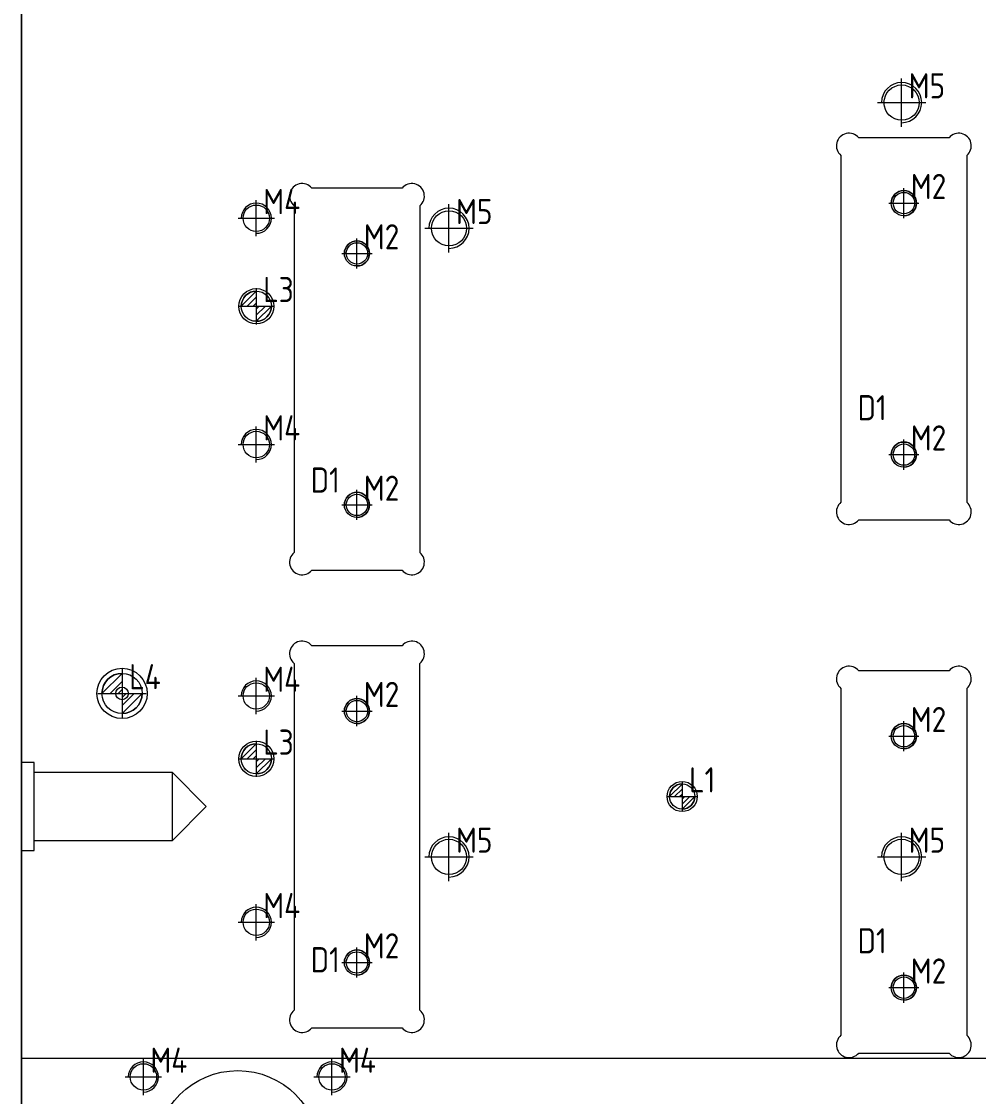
# Model space of a CAD drawing. Header units: millimetres. Extents: x 7176 to 10197, y 11773 to 13427.
# Drawn here: x 7198.5 to 7579.1, y 12098.5 to 12526 of the extents above; entities that cross this region are included whole.
import ezdxf

# ---------------------------------------------------------------- set-up
doc = ezdxf.new("R2010")
doc.units = ezdxf.units.MM
doc.linetypes.add('CENTER', pattern=[0])
doc.linetypes.add('DASHED', pattern=[0])
for name, color, linetype, lineweight in [('DIM', 4, 'Continuous', 20), ('LP', 40, 'Continuous', 20), ('LP_W', 1, 'Continuous', 20)]:
    doc.layers.add(name, color=color, linetype=linetype, lineweight=lineweight)
doc.styles.add('gbenor', font='gbenor.shx', dxfattribs={"bigfont": 'gbcbig.shx'})
doc.styles.add('TXT', font='txt.shx', dxfattribs={"width": 0.8, "bigfont": 'ctxt.shx'})
doc.dimstyles.new('零件', dxfattribs={"dimscale": 1.5, "dimtxt": 8, "dimasz": 1, "dimexe": 0, "dimexo": 0, "dimgap": 0, "dimtad": 1, "dimtxsty": 'TXT', "dimcen": 0, "dimclrd": 252, "dimclre": 252, "dimclrt": 4, "dimazin": 3, "dimtp": 0.001, "dimtm": 0.001, "dimtfac": 1, "dimtmove": 0, "dimatfit": 3, "dimlwd": 5, "dimlwe": 5})

# ---------------------------------------------------------------- blocks, each defined once
blk = doc.blocks.new('*D1109')
at = {"layer": 'Defpoints', "color": 0}
for p in [(8798.48, 13203.79), (8813.48, 13203.79), (7198.48, 12023.79)]:
    blk.add_point(p, dxfattribs=at)
at = {"layer": 'DIM', "color": 252, "lineweight": 5}
blk.add_line((8798.48, 13203.79), (8845.94, 13203.79), dxfattribs=at)
at = {"layer": 'DIM', "color": 4, "lineweight": 5, "insert": (8829.71, 13209.79), "char_height": 12, "attachment_point": 5, "style": 'TXT'}
blk.add_mtext('1180', dxfattribs=at)
blk = doc.blocks.new('*D1112')
at = {"layer": 'Defpoints', "color": 0}
for p in [(8798.48, 13218.79), (8798.48, 13203.79), (7198.48, 12023.79)]:
    blk.add_point(p, dxfattribs=at)
at = {"layer": 'DIM', "color": 252, "lineweight": 5}
blk.add_line((8798.48, 13203.79), (8798.48, 13251.25), dxfattribs=at)
at = {"layer": 'DIM', "color": 4, "lineweight": 5, "insert": (8792.48, 13235.02), "char_height": 12, "attachment_point": 5, "rotation": 90, "style": 'TXT'}
blk.add_mtext('1600', dxfattribs=at)
blk = doc.blocks.new('pg_hx_L0')
at = {"color": 230}
for p, q in [((0, 0.6), (0, -0.6)), ((-0.5, -0.003), (0, 0.497)), ((-0.3, 0), (0, 0.3)), ((-0.6, 0), (0.6, 0)), ((-0.1, 0), (0, 0.1)), ((0.5, 0.003), (0, -0.497)), ((0.1, 0), (0, -0.1)), ((0.3, 0), (0, -0.3))]:
    blk.add_line(p, q, dxfattribs=at)
for start, end in [(90, 180), (270, 0)]:
    blk.add_arc((0, 0), 0.5, start, end, dxfattribs=at)
blk = doc.blocks.new('pg_hx_LLL0')
blk.add_blockref('pg_hx_L0', (0, 0))

msp = doc.modelspace()

# ---------------------------------------------------------------- linework, layer by layer
at = {"layer": 'DIM', "color": 252, "linetype": 'DASHED', "lineweight": 5}
msp.add_lwpolyline([(7198.478, 13203.794), (7198.478, 12023.794), (8798.478, 12023.794), (8798.478, 13203.794)], close=True, dxfattribs=at)
at = {"layer": 'LP', "color": 135, "linetype": 'Continuous', "lineweight": 5}
msp.add_line((7198.478, 12023.794), (7198.478, 12553.792), dxfattribs=at)
at = {"layer": 'LP', "color": 31, "linetype": 'Continuous', "lineweight": 5}
for p, q in [((7567.339, 12479.794), (7531.417, 12479.794)), ((7524.378, 12472.755), (7524.378, 12334.833)), ((7574.378, 12472.755), (7574.378, 12334.833)), ((7349.839, 12459.794), (7313.917, 12459.794)), ((7306.878, 12452.755), (7306.878, 12314.833)), ((7356.878, 12452.755), (7356.878, 12314.833)), ((7531.417, 12327.794), (7567.339, 12327.794)), ((7313.917, 12307.794), (7349.839, 12307.794)), ((7349.839, 12277.794), (7313.917, 12277.794)), ((7306.878, 12270.755), (7306.878, 12132.833)), ((7356.878, 12132.833), (7356.878, 12270.755)), ((7567.339, 12267.794), (7531.417, 12267.794)), ((7524.378, 12260.755), (7524.378, 12122.833)), ((7574.378, 12260.755), (7574.378, 12122.833)), ((7313.917, 12125.794), (7349.839, 12125.794)), ((7531.417, 12115.794), (7567.339, 12115.794))]:
    msp.add_line(p, q, dxfattribs=at)
at = {"layer": 'LP', "color": 135, "linetype": 'DASHED', "lineweight": 5, "ltscale": 1.698907}
for p, q in [((7203.478, 12231.296), (7198.478, 12231.296)), ((7203.478, 12196.296), (7203.478, 12231.296)), ((7198.478, 12196.296), (7203.478, 12196.296))]:
    msp.add_line(p, q, dxfattribs=at)
at = {"layer": 'LP', "color": 5, "linetype": 'DASHED', "lineweight": 5, "ltscale": 1.698907}
for p, q in [((7258.478, 12227.3), (7203.478, 12227.3)), ((7271.982, 12213.796), (7258.478, 12227.3)), ((7258.478, 12200.292), (7258.478, 12227.3)), ((7258.478, 12200.292), (7271.982, 12213.796)), ((7203.478, 12200.292), (7258.478, 12200.292))]:
    msp.add_line(p, q, dxfattribs=at)
at = {"layer": 'LP', "color": 31, "linetype": 'DASHED', "lineweight": 5, "ltscale": 1.698907}
msp.add_line((7198.478, 12113.794), (7791.978, 12113.794), dxfattribs=at)
at = {"layer": 'LP', "color": 30, "linetype": 'DASHED', "lineweight": 5, "ltscale": 1.698907}
for centre, radius in [((7548.478, 12493.794), 7.003), ((7368.478, 12443.794), 7.003), ((7291.848, 12412.794), 7), ((7238.478, 12258.794), 10), ((7291.848, 12232.794), 7), ((7461.219, 12217.794), 6), ((7368.478, 12193.794), 7.003), ((7548.478, 12193.794), 7.003)]:
    msp.add_circle(centre, radius, dxfattribs=at)
at = {"layer": 'LP', "color": 2, "linetype": 'Continuous', "lineweight": 5}
for centre in [(7549.378, 12453.794), (7331.878, 12433.794), (7549.378, 12353.794), (7331.878, 12333.794), (7331.878, 12251.794), (7549.378, 12241.794), (7331.878, 12151.794), (7549.378, 12141.794)]:
    msp.add_circle(centre, 5, dxfattribs=at)
at = {"layer": 'LP', "color": 42, "linetype": 'Continuous', "lineweight": 5}
for centre, radius in [((7549.378, 12453.794), 4.253), ((7291.848, 12447.794), 5.253), ((7331.878, 12433.794), 4.253), ((7291.848, 12357.794), 5.253), ((7549.378, 12353.794), 4.253), ((7331.878, 12333.794), 4.253), ((7291.848, 12257.794), 5.253), ((7238.478, 12258.794), 2.5), ((7331.878, 12251.794), 4.253), ((7549.378, 12241.794), 4.253), ((7291.848, 12167.794), 5.253), ((7331.878, 12151.794), 4.253), ((7549.378, 12141.794), 4.253), ((7246.958, 12106.294), 5.253), ((7284.458, 12076.294), 32.5), ((7321.958, 12106.294), 5.253)]:
    msp.add_circle(centre, radius, dxfattribs=at)
at = {"layer": 'LP', "color": 30, "linetype": 'DASHED', "lineweight": 5, "ltscale": 1.698907}
for centre in [(7548.478, 12493.794), (7368.478, 12443.794), (7368.478, 12193.794), (7548.478, 12193.794)]:
    msp.add_arc(centre, 8, 270, 180, dxfattribs=at)
at = {"layer": 'LP', "color": 31, "linetype": 'Continuous', "lineweight": 5}
for centre, start, end in [((7527.56, 12476.612), 39.52361, 230.47639), ((7571.196, 12476.612), 309.52361, 140.47639), ((7310.06, 12456.612), 39.52361, 230.47639), ((7353.696, 12456.612), 309.52361, 140.47639), ((7527.56, 12330.976), 129.52361, 320.47639), ((7571.196, 12330.976), 219.52361, 50.47639), ((7310.06, 12310.976), 129.52361, 320.47639), ((7353.696, 12310.976), 219.52361, 50.47639), ((7310.06, 12274.612), 39.52361, 230.47639), ((7353.696, 12274.612), 309.52361, 140.47639), ((7527.56, 12264.612), 39.52361, 230.47639), ((7571.196, 12264.612), 309.52361, 140.47639), ((7310.06, 12128.976), 129.52361, 320.47639), ((7353.696, 12128.976), 219.52361, 50.47639), ((7527.56, 12118.976), 129.52361, 320.47639), ((7571.196, 12118.976), 219.52361, 50.47639)]:
    msp.add_arc(centre, 5, start, end, dxfattribs=at)
at = {"layer": 'LP', "color": 42, "linetype": 'Continuous', "lineweight": 5}
for centre, radius in [((7549.378, 12453.794), 5), ((7291.848, 12447.794), 6), ((7331.878, 12433.794), 5), ((7291.848, 12357.794), 6), ((7549.378, 12353.794), 5), ((7331.878, 12333.794), 5), ((7291.848, 12257.794), 6), ((7331.878, 12251.794), 5), ((7549.378, 12241.794), 5), ((7291.848, 12167.794), 6), ((7331.878, 12151.794), 5), ((7549.378, 12141.794), 5), ((7246.958, 12106.294), 6), ((7321.958, 12106.294), 6)]:
    msp.add_arc(centre, radius, 270, 180, dxfattribs=at)
at = {"layer": 'LP_W', "color": 1, "linetype": 'CENTER', "lineweight": 5, "ltscale": 1.698907}
for p, q in [((7548.478, 12484.194), (7548.478, 12503.394)), ((7538.878, 12493.794), (7558.078, 12493.794)), ((7549.378, 12447.794), (7549.378, 12459.794)), ((7291.848, 12440.594), (7291.848, 12454.994)), ((7368.478, 12434.194), (7368.478, 12453.394)), ((7543.378, 12453.794), (7555.378, 12453.794)), ((7284.648, 12447.794), (7299.048, 12447.794)), ((7358.878, 12443.794), (7378.078, 12443.794)), ((7331.878, 12427.794), (7331.878, 12439.794)), ((7325.878, 12433.794), (7337.878, 12433.794)), ((7291.848, 12350.594), (7291.848, 12364.994)), ((7549.378, 12347.794), (7549.378, 12359.794)), ((7284.648, 12357.794), (7299.048, 12357.794)), ((7543.378, 12353.794), (7555.378, 12353.794)), ((7331.878, 12327.794), (7331.878, 12339.794)), ((7325.878, 12333.794), (7337.878, 12333.794)), ((7291.848, 12250.594), (7291.848, 12264.994)), ((7284.648, 12257.794), (7299.048, 12257.794)), ((7331.878, 12245.794), (7331.878, 12257.794)), ((7325.878, 12251.794), (7337.878, 12251.794)), ((7549.378, 12235.794), (7549.378, 12247.794)), ((7543.378, 12241.794), (7555.378, 12241.794)), ((7368.478, 12184.194), (7368.478, 12203.394)), ((7548.478, 12184.194), (7548.478, 12203.394)), ((7358.878, 12193.794), (7378.078, 12193.794)), ((7538.878, 12193.794), (7558.078, 12193.794)), ((7291.848, 12160.594), (7291.848, 12174.994)), ((7284.648, 12167.794), (7299.048, 12167.794)), ((7331.878, 12145.794), (7331.878, 12157.794)), ((7325.878, 12151.794), (7337.878, 12151.794)), ((7549.378, 12135.794), (7549.378, 12147.794)), ((7543.378, 12141.794), (7555.378, 12141.794)), ((7246.958, 12099.094), (7246.958, 12113.494)), ((7321.958, 12099.094), (7321.958, 12113.494)), ((7239.758, 12106.294), (7254.158, 12106.294)), ((7314.758, 12106.294), (7329.158, 12106.294))]:
    msp.add_line(p, q, dxfattribs=at)
at = {"layer": 'LP_W', "color": 1, "linetype": 'Continuous', "lineweight": 5}
for centre, radius in [((7291.848, 12412.794), 6), ((7238.478, 12258.794), 8), ((7291.848, 12232.794), 6), ((7461.219, 12217.794), 5)]:
    msp.add_circle(centre, radius, dxfattribs=at)

# ---------------------------------------------------------------- block references
at = {"layer": 'LP', "lineweight": 5, "ltscale": 1.698907}
for p, xscale, yscale, zscale in [((7291.848, 12412.794), 12, 12, 12), ((7238.478, 12258.794), 16, 16, 16), ((7291.848, 12232.794), 12, 12, 12), ((7461.219, 12217.794), 10, 10, 10)]:
    msp.add_blockref('pg_hx_LLL0', p, dxfattribs=dict(at, xscale=xscale, yscale=yscale, zscale=zscale))

# ---------------------------------------------------------------- texts
at = {"layer": 'DIM', "color": 4, "lineweight": 5, "style": 'gbenor'}
for s, p in [('M5', (7551.278, 12495.445)), ('M2', (7552.118, 12455.415)), ('M4', (7294.607, 12449.425)), ('M5', (7371.278, 12445.445)), ('M2', (7334.618, 12435.415)), ('L3', (7294.627, 12414.435)), ('D1', (7530.958, 12367.449)), ('M4', (7294.607, 12359.425)), ('M2', (7552.118, 12355.415)), ('D1', (7313.458, 12338.674)), ('M2', (7334.618, 12335.415)), ('L4', (7241.318, 12260.465)), ('M4', (7294.607, 12259.425)), ('M2', (7334.618, 12253.415)), ('M2', (7552.118, 12243.415)), ('L3', (7294.627, 12234.435)), ('L1', (7463.979, 12219.425)), ('M5', (7371.278, 12195.445)), ('M5', (7551.278, 12195.445)), ('M4', (7294.607, 12169.425)), ('M2', (7334.618, 12153.415)), ('D1', (7530.958, 12155.449)), ('D1', (7313.458, 12147.899)), ('M2', (7552.118, 12143.415)), ('M4', (7249.718, 12107.925)), ('M4', (7324.718, 12107.925))]:
    msp.add_text(s, height=10, dxfattribs=at).set_placement(p)

# ---------------------------------------------------------------- dimensions: what is measured, and where the dimension line sits
at = {"layer": 'DIM', "color": 8, "lineweight": 5}
for offset, dtype, picture, middle in [((0, 15), 1, '*D1112', (8792.478, 13235.023)), ((15, 0), 0, '*D1109', (8829.707, 13209.794))]:
    dim = msp.add_ordinate_dim(feature_location=(8798.478, 13203.794), offset=offset, dtype=dtype, origin=(7198.478, 12023.794), dimstyle='零件', dxfattribs=at)
    dim.commit()
    dim.dimension.update_dxf_attribs({"geometry": picture, "text_midpoint": middle})

doc.saveas('drawing.dxf')
